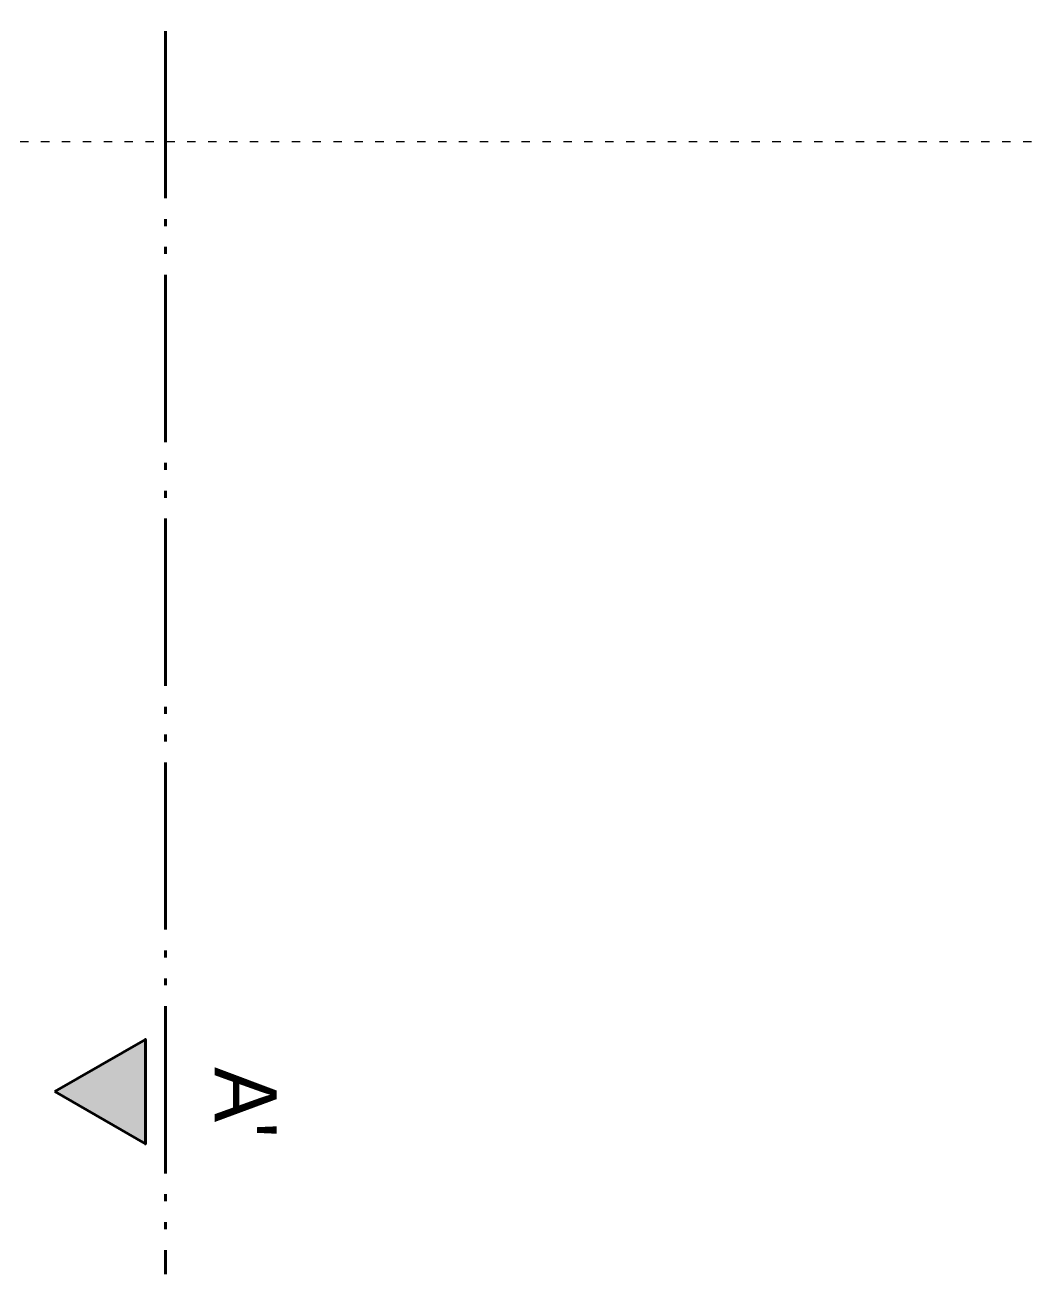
# Model space of a CAD drawing. Header units: metres. Extents: x 78 to 178, y -74 to 157.
# Drawn here: x 126.96 to 141.39, y 55.91 to 73.84 of the extents above; entities that cross this region are included whole.
import ezdxf

# ---------------------------------------------------------------- set-up
doc = ezdxf.new("R2010")
doc.units = ezdxf.units.M
doc.linetypes.add('ACAD_ISO03W100', pattern=[30, 12, -18])
doc.linetypes.add('ACAD_ISO05W100', pattern=[33, 24, -3, 0, -3, 0, -3])
for name, color, linetype, lineweight in [('Acotación', 250, 'Continuous', 9), ('Cortes', 7, 'Continuous', 40), ('proyecciones', 250, 'Continuous', 9)]:
    doc.layers.add(name, color=color, linetype=linetype, lineweight=lineweight)

msp = doc.modelspace()

# ---------------------------------------------------------------- hatches: boundary and pattern name
at = {"layer": 'Cortes'}
h = msp.add_hatch(color=256, dxfattribs=at)
h.dxf.hatch_style = 1
h.paths.add_polyline_path([(127.38672, 58.525), (128.68617, 57.77477), (128.68617, 59.27524)])

# ---------------------------------------------------------------- linework, layer by layer
at = {"layer": 'Cortes', "linetype": 'ACAD_ISO05W100', "ltscale": 0.1}
msp.add_line((128.97649, 133.25101), (128.97649, 55.90649), dxfattribs=at)
at = {"layer": 'Cortes'}
msp.add_lwpolyline([(127.38672, 58.525), (128.68617, 57.77477), (128.68617, 59.27524)], close=True, dxfattribs=at)
at = {"layer": 'proyecciones', "linetype": 'ACAD_ISO03W100', "ltscale": 0.01}
msp.add_line((148.30784, 72.16091), (101.80784, 72.16091), dxfattribs=at)

# ---------------------------------------------------------------- texts
at = {"layer": 'Acotación', "insert": (130.56914, 58.87704), "char_height": 0.885803, "attachment_point": 1, "rotation": 270}
msp.add_mtext_dynamic_manual_height_columns("A'", width=0.6267063, gutter_width=4.42902, heights=[0], dxfattribs=at)

doc.saveas('drawing.dxf')
